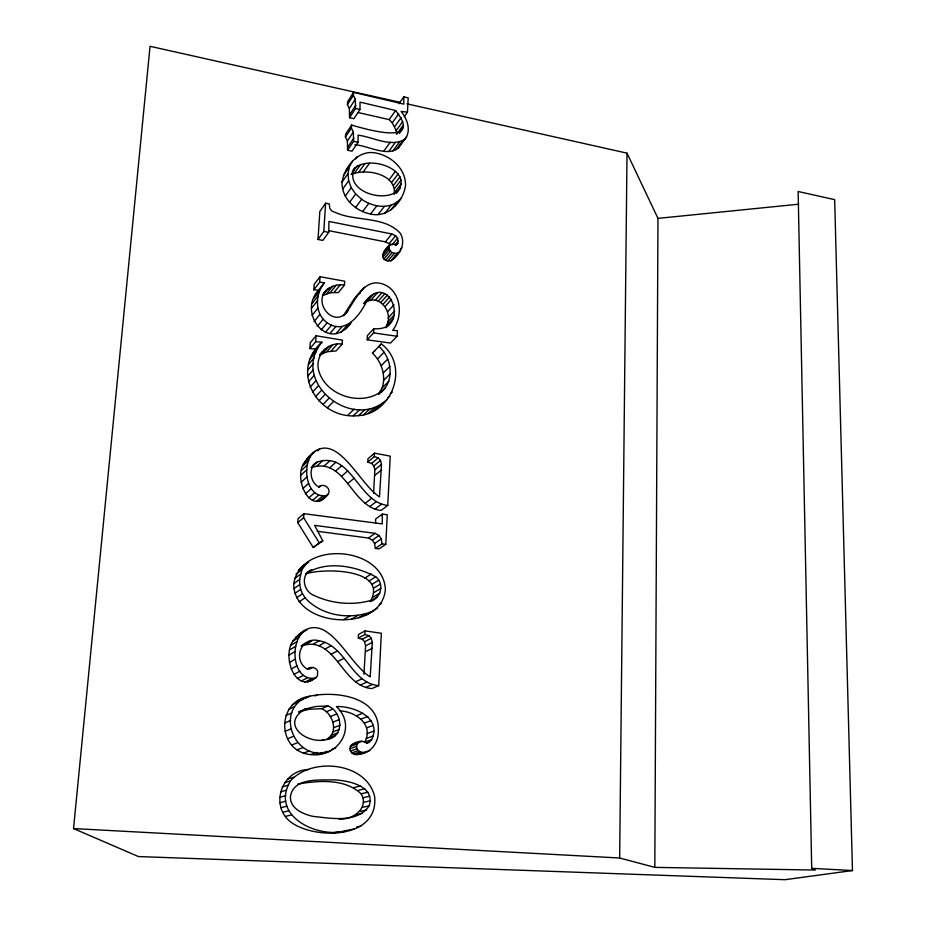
<?xml version="1.0" encoding="UTF-8"?>
<svg xmlns="http://www.w3.org/2000/svg" width="926" height="926" viewBox="0 0 926 926"><rect width="100%" height="100%" fill="white"/><g stroke="black" fill="none" stroke-linecap="round" stroke-linejoin="round"><path stroke-width="1.39" d="M388.827 381.396L382.23 387.751L378.56 394.256C395.159 383.364 392.67 358.455 378.896 346.359L381.373 343.916C409.732 365.504 392.855 413.297 358.547 415.635C317.965 420.335 288.9 370.909 321.912 342.192L315.72 341.717L309.897 348.616L316.032 349.067M375.331 548.423L379.058 548.875L385.795 544.303L387.276 514.763L382.288 514.127L382.241 523.885L303.867 513.687L298.022 518.699L297.767 522.658L313.22 547.474L322.815 540.865L314.655 525.366L375.088 533.353L379.012 535.506L381.304 538.897L382.033 543.851L375.331 548.423L374.613 543.527L372.345 540.182L368.467 538.052L317.248 531.269M375.586 523.167L375.609 519.035L382.288 514.127M399.824 102.254L150.047 46.3L73.536 828.562L138.425 856.562L784.935 879.7L852.464 870.544L834.662 199.669L798.131 191.485L811.72 868.345L815.308 870.046L654.821 867.373L657.969 218.374L627.018 153.149L406.884 103.839M654.821 867.373L619.656 857.997L627.018 153.149M403.782 96.86L403.84 104.14L353.558 92.38L347.597 101.756L347.424 104.65L349.345 108.527L349.553 117.718L353.929 118.667L359.971 109.488L360.075 102.126L395.599 110.518C424.039 146.343 366.835 129.432 351.602 125.068L345.618 134.12L345.444 137.06L347.377 140.96L347.574 150.255L351.984 151.181L358.038 142.315L358.13 135.173C372.958 136.955 390.691 147.766 404.882 139.282C411.584 130.855 407.29 118.887 401.12 111.444L407.475 112.139L408.192 97.855L403.782 96.86L398.944 103.758M397.844 243.341L396.351 244.858L393.99 243.989L390.679 244.418C382.808 249.129 377.75 262.058 391.015 260.773C399.835 254.986 406.364 243.399 400.31 233.34C385.355 216.892 359.091 220.978 339.749 214.207L331.751 211.035L329.749 208.13L329.274 203.917L325.616 203.199L319.817 211.522L318.012 239.464L322.873 240.39L328.718 232.357L328.962 221.43L391.848 233.977L395.61 235.817L397.648 238.144L397.844 243.341L396.201 245.286M300.973 646.093C335.258 634.032 341.486 686.56 371.893 688.574L378.711 685.645L381.338 633.268L365.087 630.884L358.478 634.472L358.281 638.049L362.286 639.229L364.578 641.787L365.585 645.862L363.953 674.302M387.751 505.446C357.702 502.181 351.498 450.557 317.062 462.132L311.124 467.711C345.166 456.194 351.324 507.251 381.026 510.446L387.751 505.446L390.228 456.113L374.486 453.173L367.946 458.764L367.772 462.132L371.65 463.417L373.873 465.928L374.856 469.829L373.572 493.396M363.976 303.508C389.221 267.024 412.394 332.098 373.803 328.661L367.402 335.606L367.171 339.807L390.483 343.083L397.127 336.265L397.404 330.628L392.659 330.362C403.053 317.039 401.687 293.229 385.447 285.115C363.247 274.733 354.994 303.08 343.777 315.731M358.281 638.049L364.89 634.495L365.087 630.884M367.772 462.132L374.301 456.576L374.486 453.173M367.171 339.807L373.572 332.909L373.803 328.661M344.46 285.081C335.93 283.715 327.075 287.164 323.301 295.371L330.246 292.732L338.407 292.535L344.46 285.081L344.692 281.203L320.002 276.735L314.192 284.317L313.845 289.792L318.671 290.208L324.528 282.708L319.644 282.268L313.845 289.792M347.574 150.255L353.593 141.365L353.385 131.978L351.417 128.031L351.602 125.068M349.553 117.718L355.549 108.504L355.341 99.221L353.385 95.309L353.558 92.38M319.389 355.491L326.693 351.764L336.103 350.942L342.192 344.113L342.435 340.143L316.102 335.744L310.291 342.701L309.897 348.616M313.22 547.474L319.262 542.821L303.612 517.692L303.867 513.687M315.72 341.717L316.102 335.744M319.644 282.268L320.002 276.735M318.012 239.464L323.811 231.419L325.616 203.199M364.89 634.495L368.942 635.699L371.268 638.292L372.287 642.413L370.215 676.906C346.301 662.46 324.748 600.893 293.021 640.954C281.388 656.627 296.285 696.757 317.41 676.107L317.711 671.176C316.09 667.102 310.65 666.373 307.432 668.977M374.301 456.576L378.225 457.872L380.482 460.419L381.466 464.366L379.51 496.845C357.228 482.747 333.175 420.682 304.585 462.19C292.558 477.006 310.141 518.085 328.394 493.871C331.369 487.99 323.255 482.701 318.579 486.856C309.967 482.284 307.895 467.121 317.062 462.132M315.951 677.867C292.431 682.832 288.773 641.811 304.666 630.814M392.96 318.833L386.385 325.836C394.418 312.004 377.75 291.644 363.953 303.635L370.284 296.355M326.982 495.468C306.205 499.45 301.181 465.373 312.93 453.184M367.576 299.364C360.665 314.342 345.653 335.571 327.156 322.792C314.423 313.821 314.99 293.797 324.528 282.708M350.109 323.764C328.267 352.933 297.119 312.375 318.671 290.208M386.698 399.766C352.262 431.782 289.456 381.477 321.912 342.192M346.336 830.946C317.074 838.771 269.686 815.667 290.486 780.896C311.946 756.635 366.65 762.306 374.648 796.58C378.746 838.771 317.213 839.604 292.57 823.295C269.003 808.097 280.509 770.108 308.578 769.552M371.604 739.7L369.428 742.096L366.777 743.323C361.962 739.226 354.172 742.131 350.398 746.298C348.06 751.796 354.369 756.148 359.346 754.215C371.21 753.162 378.699 742.305 378.329 730.892C380.1 696.468 335.501 690.622 309.944 696.19C275.774 700.774 276.619 751.588 310.731 754.586C338.256 758.174 357.864 726.922 336.462 706.55C354.068 705.982 382.438 717.835 371.604 739.7L364.821 741.992C373.988 724.56 355.711 711.619 339.749 710.798M293.785 583.704C300.765 539.835 383.503 545.877 385.378 589.549C381.477 633.997 292.859 627.226 293.785 583.704L299.642 579.445L301.888 569.756L307.2 562.58M330.061 750.859C298.056 764.077 274.478 715.439 303.496 698.482M326.774 739.214C339.124 732.431 332.874 713.39 321.658 708.679L309.342 709.247L299.133 711.747L305.163 709.05L315.488 706.526L327.931 705.948C342.608 711.608 345.039 737.073 326.947 739.376M366.094 752.074C361.047 754.019 354.681 749.609 357.042 744.053L360.133 741.437M382.23 387.751C386.154 375.505 381.628 361.777 372.426 353.107L381.373 343.916M342.03 182.133C344.646 166.055 359.126 148.6 377.102 153.299C391.953 156.552 405.877 169.354 405.53 185.362C403.47 201.521 388.029 218.339 370.527 214.01C355.526 211.128 341.439 198.233 342.03 182.133L348.014 173.556L349.357 166.865L352.517 161.159M339.113 819.059C352.459 820.262 369.648 808.062 361.14 793.813C344.854 778.361 318.417 780.491 297.871 784.09M369.127 805.875C375.562 785.815 348.269 780.537 334.112 779.842C319.794 780.363 293.936 777.215 290.451 796.244C289.641 808.548 302.941 814.058 312.907 816.362C330.814 818.237 357.482 823.48 369.127 805.875L362.298 807.356M377.449 596.795L370.747 600.766C387.739 568.321 322.387 567.927 305.719 573.935C325.802 560.068 355.457 565.821 375.725 576.794C384.938 583.866 380.69 598.416 370.157 601.622M396.073 193.534C417.568 169.608 364.184 152.049 352.274 171.252M394.21 194.344C396.826 173.833 366.013 168.023 351.081 174.516L357.158 165.881M400.182 251.12L397.567 253.099C393.087 254.65 387.288 250.333 389.464 245.517M400.889 143.437C393.214 160.835 367.333 144.815 354.855 144.861M329.205 287.928C310.002 299.827 333.568 330.756 348.153 310.604M394.916 205.977L396.062 203.697M393.596 258.805L395.309 255.53M354.542 168.023C343.268 191.694 387.3 205.097 400.148 188.337M342.192 344.113C327.063 341.52 314.238 356.695 318.926 371.28C326.589 397.381 366.233 408.053 385.123 387.971M343.477 315.511L354.658 298.114L364.346 287.164M347.424 104.65L353.385 95.309M349.345 108.527L355.341 99.221M349.739 114.604L355.734 105.367M345.444 137.06L351.417 128.031M347.377 140.96L353.385 131.978M347.771 147.107L353.778 138.182M343.361 175.512L349.357 166.865M355.596 158.89L357.112 156.714M358.073 112.521L389.209 119.616L395.599 110.518M342.608 189.24L348.616 180.732L348.014 173.556M354.6 173.081L360.712 164.434M403.076 125.392L396.606 134.328L396.212 130.554L392.254 122.845L398.666 113.794M358.767 172.213L364.913 163.566M311.703 569.583C300.047 574.502 303.3 591.564 314.122 595.476C332.33 604.053 354.345 605.882 373.491 599.654M394.673 126.642L401.12 117.637M345.236 196.138L351.278 187.712L348.616 180.732M363.281 171.923L369.474 163.289M404.234 116.664L407.475 112.139M396.212 130.554L402.683 121.584M383.862 151.019L390.228 142.21M399.43 132.453L402.671 128.008M399.314 133.425L401.734 130.091M349.588 202.343L355.665 193.985L351.278 187.712M388.827 151.32L395.24 142.535M392.879 150.95L399.326 142.164M396.004 149.873L402.497 141.099M398.377 148.067L406.641 136.747M355.515 207.598L361.672 199.31C373.166 207.528 391.848 210.248 401.456 197.759M362.587 211.579L368.803 203.35M389.001 179.841L395.448 171.345M391.675 182.387L398.157 173.926M370.527 214.01L376.836 205.815M393.527 185.269L400.032 176.831M394.569 188.476L401.074 180.084M394.789 192.029L401.305 183.661M315.743 294.04L321.565 286.562M378.005 214.624L384.383 206.452M313.729 298.473L319.539 291.042M312.398 303.149L318.208 295.776M384.741 213.385L391.189 205.213M311.749 307.964L317.549 300.626M323.811 293.322L326.334 290.139M322.514 295.116L324.193 292.998M390.483 210.399L396.976 202.204M326.623 293.75L332.561 286.284M312.062 315.43L317.873 308.184M330.246 292.732L336.219 285.266M334.17 292.327L340.189 284.872M314.041 321.611L319.875 314.435M328.788 230.655L385.366 241.86L391.848 233.977M317.259 326.392L323.128 319.273M385.366 241.86L389.094 243.665L395.61 235.817M384.197 252.196L390.679 244.418M382.531 255.032L388.989 247.288M391.918 244.985L397.648 238.144M309.816 680.946L311.275 679.198M321.229 329.864L327.156 322.792M382.82 257.231L389.29 249.499M395.008 244.996L398.284 241.096M383.943 258.991L390.425 251.293M385.702 260.275L392.196 252.578M325.628 332.087L331.589 325.038M387.855 260.993L394.383 253.319M380.1 405.924L382.369 403.25M400.252 249.742L401.896 247.809M391.015 260.773L397.567 253.099M330.061 333.337L336.08 326.311M312.687 353.744L318.544 346.914M310.187 358.825L316.009 352.042M308.52 364.3L314.331 357.575M336.08 333.58L342.157 326.565M319.933 354.426L322.456 351.521M320.234 354.519L325.304 348.685M367.194 301.413L373.56 294.121M307.698 370.18L313.509 363.513M322.769 353.257L328.73 346.44M341.173 332.145L347.296 325.119M345.282 329.482L351.452 322.433M370.932 300.14L377.322 292.836M326.693 351.764L332.689 344.923M307.698 376.164L313.509 369.567M375.285 300.279L381.732 292.986M331.138 350.989L337.18 344.159M320.905 500.653L328.394 493.871M378.259 301.089L384.741 293.808M308.485 381.825L314.319 375.296M380.875 302.397L387.381 295.128M383.132 304.203L389.661 296.957M310.083 387.184L315.94 380.713M385.042 306.506L391.582 299.295M312.467 392.207L318.359 385.795M387.462 311.865L394.036 304.712M388.052 317.977L394.638 310.893M315.453 396.791L321.38 390.425M387.519 322.144L394.106 315.106M387.45 326.045L391.212 322.051M386.026 327.769L388.839 324.795M318.949 400.9L324.91 394.592M322.931 404.558L328.938 398.296M327.422 407.753L333.476 401.537M377.519 358.906L384.047 352.239M381.165 365.677L387.739 359.091M372.426 353.107L374.891 350.676M383.271 372.935L389.869 366.43M383.723 380.216L390.332 373.78M347.898 415.23L354.172 409.13M346.498 169.852L348.326 168.092M315.986 450.58L307.038 458.868M304.585 462.19L310.453 456.541M353.338 415.751L359.67 409.662M317.745 450.846L319.736 448.936M302.733 466.033L308.59 460.43M358.547 415.635L364.937 409.547M301.482 470.408L307.328 464.852M363.524 414.883L369.96 408.794M300.846 475.293L306.691 469.795M312.675 465.558L314.655 463.706M368.259 413.505L374.752 407.417M390.367 393.851L392.265 392.08M372.669 411.503L379.197 405.391M387.867 397.937L389.753 396.178M376.604 408.968L383.179 402.845M316.97 466.01L322.966 460.43M301.089 482.353L306.934 476.936M323.95 466.148L330.026 460.581M305.163 709.05C277.279 725.359 311.888 748.567 332.029 737.513M302.79 488.639L308.659 483.303M329.702 467.804L335.837 462.259M305.464 493.813L311.368 488.534M335.501 471.172L341.706 465.674M319.065 487.377L321.067 485.606M308.856 497.806L314.805 492.563M312.571 500.376L318.567 495.178M341.509 476.323L347.782 470.883M316.206 501.545L322.225 496.371M318.764 501.498L324.818 496.324M297.767 522.658L303.612 517.692M347.84 483.499L354.195 478.163M371.65 463.417L378.225 457.872M373.873 465.928L380.482 460.419M374.856 469.829L381.466 464.366M374.961 475.246L381.581 469.852M365.064 503.408L371.604 498.304M369.682 506.672L376.28 501.626M374.995 509.092L381.651 504.068M298.265 570.266L304.156 565.855M296.007 574.12L301.888 569.756M294.514 578.6L300.383 574.294M305.742 573.68L307.721 572.233M293.866 588.751L299.735 584.561L299.642 579.445M378.711 685.645C350.977 683.052 345.896 645.491 319.157 640.757C300.846 635.873 292.153 660.192 307.27 669.128L309.851 667.692M368.467 538.052L375.088 533.353M294.792 593.462L300.661 589.33L299.735 584.561M372.345 540.182L379.012 535.506M374.613 543.527L381.304 538.897M296.551 597.802L302.455 593.728L300.661 589.33M299.156 601.796L305.094 597.768C321.276 615.94 349.773 620.084 371.951 611.6M301.274 567.013L308.694 562.175M364.728 578.194L371.349 573.946M358.084 294.549L360.202 293.195M369.046 580.996L375.725 576.794M365.284 615.408L377.53 608.116M372.067 584.306L378.769 580.139M373.78 588.103L380.505 583.982M307.328 629.634L298.704 634.449M295.568 637.331L301.494 633.72M293.021 640.954L298.924 637.389M374.197 592.409L380.933 588.346M291.111 645.109L296.991 641.591M373.201 597.038L379.926 593.022M289.815 649.797L295.683 646.325M343.662 619.61L350.097 615.836M302.165 645.109L305.754 643.003M305.811 644.45L311.854 640.931M289.144 655.006L295.012 651.603M351.498 619.135L358.015 615.362M379.371 604.585L381.628 603.277M358.709 617.735L365.295 613.95M313.023 644.276L319.157 640.757M289.375 662.472L295.255 659.162M318.961 645.769L325.153 642.274M324.945 649.08L331.207 645.63M319.262 542.821L322.815 540.865M291.123 669.047L297.026 665.817M331.138 654.242L337.481 650.874M293.878 674.406L299.816 671.234M362.286 639.229L368.942 635.699M309.064 669.324L312.71 667.403M364.578 641.787L371.268 638.292M297.373 678.469L303.358 675.355M323.706 753.046L327.098 751.287M365.585 645.862L372.287 642.413M337.677 661.558L344.09 658.282M301.216 681.027L307.247 677.959M304.955 682.103L311.032 679.047M365.689 651.603L372.391 648.223M307.606 681.941L313.706 678.885M305.082 698.482L309.944 696.19M292.315 704.721L298.265 701.92M314.979 695.958L317.433 694.813M288.449 709.466L294.352 706.723M355.422 681.849L362.043 678.827M285.914 715.578L291.794 712.904M298.635 712.175L301.019 711.099M360.191 685.101L366.87 682.115M365.666 687.416L372.414 684.464M284.71 723.044L290.59 720.463M321.658 708.679L327.931 705.948M359.346 754.215L369.624 750.546M326.392 711.781L332.723 709.096M285.115 731.332L291.007 728.866M330.374 716.55L336.763 713.934M287.465 738.798L293.392 736.413M333.001 722.083L339.425 719.525M356.197 715.856L362.876 713.24M333.661 727.697L340.097 725.208M291.412 745.094L297.385 742.791M361.175 719.016L367.9 716.446M332.966 731.876L339.402 729.433M331.404 735.29L337.828 732.894M364.624 723.021L371.395 720.497M321.438 740.464L323.938 739.527M328.985 737.953L335.374 735.591M296.852 749.921L302.895 747.699M366.58 727.859L373.375 725.394M303.358 753.139L309.469 750.951M297.501 701.318L303.867 699.049M367.009 733.554L373.815 731.158M310.731 754.586L316.935 752.421M331.925 749.238L335.768 747.907M317.34 754.447L323.625 752.282M366.326 738.416L373.12 736.077M351.706 744.701L361.997 741.205M350.398 746.298L357.042 744.053M349.947 748.648L356.579 746.437M366.731 742.999L369.428 742.096M350.352 751.009L356.996 748.821M351.614 752.873L358.269 750.697M353.535 754.03L360.214 751.889M355.908 754.551L362.61 752.41M287.685 779.09L293.646 777.227M284.548 782.725L290.486 780.896M282.199 786.973L288.113 785.202M280.636 791.834L286.539 790.121M279.872 797.321L285.752 795.677M279.941 802.726L285.833 801.152M353.547 787.679L360.26 785.942M280.891 807.703L286.794 806.187M358.026 790.445L364.786 788.744M339.738 832.127L347.215 830.24M282.708 812.264L288.646 810.806M361.14 793.813L367.946 792.158M362.911 797.784L369.74 796.175M285.416 816.385L291.377 814.984M363.339 802.356L370.18 800.805M359.751 811.477L366.557 810.042M355.677 814.706L362.436 813.306M356.753 826.918L360.816 826.177M331.589 833.053L338.106 831.884M348.558 829.997L353.906 829.036M353.466 743.717L355.318 743.485M657.969 218.374L798.687 204.195M73.536 828.562L619.656 857.997M811.72 868.345L852.464 870.544M382.033 543.851L385.795 544.303M373.572 332.909L397.127 336.265M323.811 231.419L328.718 232.357M353.593 141.365L358.038 142.315M355.549 108.504L359.971 109.488M355.665 193.985L361.672 199.31M389.209 119.616L392.254 122.845M389.094 243.665L390.436 245.193M302.455 593.728L305.094 597.768"/></g></svg>
